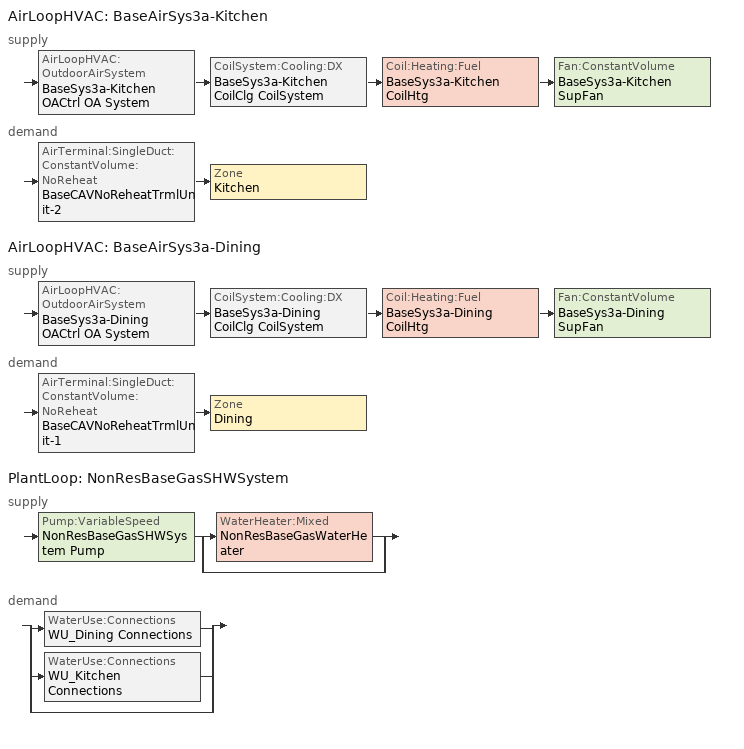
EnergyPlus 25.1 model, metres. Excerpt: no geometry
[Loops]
AirLoopHVAC 'BaseAirSys3a-Kitchen'
 supply: AirLoopHVAC:OutdoorAirSystem 'BaseSys3a-Kitchen OACtrl OA System' > CoilSystem:Cooling:DX 'BaseSys3a-Kitchen CoilClg CoilSystem' > Coil:Heating:Fuel 'BaseSys3a-Kitchen CoilHtg' > Fan:ConstantVolume 'BaseSys3a-Kitchen SupFan'
 demand: AirTerminal:SingleDuct:ConstantVolume:NoReheat 'BaseCAVNoReheatTrmlUnit-2' > Zone 'Kitchen'
AirLoopHVAC 'BaseAirSys3a-Dining'
 supply: AirLoopHVAC:OutdoorAirSystem 'BaseSys3a-Dining OACtrl OA System' > CoilSystem:Cooling:DX 'BaseSys3a-Dining CoilClg CoilSystem' > Coil:Heating:Fuel 'BaseSys3a-Dining CoilHtg' > Fan:ConstantVolume 'BaseSys3a-Dining SupFan'
 demand: AirTerminal:SingleDuct:ConstantVolume:NoReheat 'BaseCAVNoReheatTrmlUnit-1' > Zone 'Dining'
PlantLoop 'NonResBaseGasSHWSystem'
 supply: Pump:VariableSpeed 'NonResBaseGasSHWSystem Pump' > split
  | WaterHeater:Mixed 'NonResBaseGasWaterHeater'
  | bypass
 demand: split
  | WaterUse:Connections 'WU_Dining Connections'
  | WaterUse:Connections 'WU_Kitchen Connections'
  | bypass
[DesignSpecification:OutdoorAir] Outdoor Air Method=Maximum; Outdoor Air Flow per Person {m3/s-person}=7.07921e-05; Outdoor Air Flow per Zone Floor Area {m3/s-m2}=0.000762; Outdoor Air Flow Air Changes per Hour {1/hr}=0
Name | Outdoor Air Flow per Zone {m3/s}
DSOA_Dining | 0
DSOA_Kitchen | 2.13084
[Sizing:Plant]
NonResBaseGasSHWSystem: Loop Type=Heating; Design Loop Exit Temperature {C}=57.2222; Loop Design Temperature Difference {deltaC}=44.4444; Sizing Option=NonCoincident; Zone Timesteps in Averaging Window=1
[ZoneControl:Thermostat] Temperature Difference Between Cutout And Setpoint {deltaC}=0
Name | Zone or ZoneList | Control Type Schedule | Control 1
ZC_Dining | Dining | Dining Zn Thermostat Schedule | TSDSP_Dining
ZC_Kitchen | Kitchen | Kitchen Zn Thermostat Schedule | TSDSP_Kitchen
[ThermostatSetpoint:DualSetpoint]
Name | Heating Setpoint Temperature Schedule | Cooling Setpoint Temperature Schedule
TSDSP_Dining | RestaurantSitDownRestaurantHtgSetpt | RestaurantSitDownRestaurantClgSetpt
TSDSP_Kitchen | RestaurantSitDownKitchenHtgSetpt | RestaurantSitDownKitchenClgSetpt
[Pump:VariableSpeed]
NonResBaseGasSHWSystem Pump: Design Maximum Flow Rate {m3/s}=Autosize; Design Pump Head {Pa}=179352; Design Power Consumption {W}=Autosize; Motor Efficiency=0.9; Fraction of Motor Inefficiencies to Fluid Stream=0; Coefficient 1 of the Part Load Performance Curve=0; Coefficient 2 of the Part Load Performance Curve=1; Coefficient 3 of the Part Load Performance Curve=0; Coefficient 4 of the Part Load Performance Curve=0; Design Minimum Flow Rate {m3/s}=0; Pump Control Type=Continuous; Design Power Sizing Method=PowerPerFlowPerPressure; Design Electric Power per Unit Flow Rate {W/(m3/s)}=348701.1; Design Shaft Power per Unit Flow Rate per Unit Head {W/((m3/s)-Pa)}=1.28205; Design Minimum Flow Rate Fraction=0
[WaterHeater:Mixed]
NonResBaseGasWaterHeater: Tank Volume {m3}=0.401254; Setpoint Temperature Schedule=SHWSystemSetpointTemp135; Deadband Temperature Difference {deltaC}=2; Maximum Temperature Limit {C}=82; Heater Control Type=Cycle; Heater Maximum Capacity {W}=20666.8; Heater Minimum Capacity {W}=0; Heater Ignition Minimum Flow Rate {m3/s}=0; Heater Ignition Delay {s}=0; Heater Fuel Type=NaturalGas; Heater Thermal Efficiency=0.8; Off Cycle Parasitic Fuel Consumption Rate {W}=0; Off Cycle Parasitic Heat Fraction to Tank=0; On Cycle Parasitic Fuel Consumption Rate {W}=0; On Cycle Parasitic Heat Fraction to Tank=0; Ambient Temperature Indicator=Schedule; Ambient Temperature Schedule=WaterHeaterAmbientTemp; Off Cycle Loss Coefficient to Ambient Temperature {W/K}=9.80147; Off Cycle Loss Fraction to Zone=1; On Cycle Loss Coefficient to Ambient Temperature {W/K}=9.80147; On Cycle Loss Fraction to Zone=1; Use Side Effectiveness=1; Source Side Effectiveness=1; Use Side Design Flow Rate {m3/s}=autosize; Source Side Design Flow Rate {m3/s}=autosize; Indirect Water Heating Recovery Time {hr}=1.5; Source Side Flow Control Mode=IndirectHeatPrimarySetpoint
[PlantLoop]
NonResBaseGasSHWSystem: Fluid Type=Water; Plant Equipment Operation Scheme=NonResBaseGasSHWSystem Operation Schemes; Maximum Loop Temperature {C}=100; Minimum Loop Temperature {C}=0; Maximum Loop Flow Rate {m3/s}=Autosize; Minimum Loop Flow Rate {m3/s}=0; Plant Loop Volume {m3}=Autocalculate; Load Distribution Scheme=Optimal; Plant Loop Demand Calculation Scheme=SingleSetpoint; Common Pipe Simulation=None; Pressure Simulation Type=None; Loop Circulation Time {minutes}=2
[PlantEquipmentList]
NonResBaseGasSHWSystem Equipment List: NonResBaseGasWaterHeater
[PlantEquipmentOperation:HeatingLoad]
NonResBaseGasSHWSystem Heating Operation Scheme: Load Range 1 Lower Limit {W}=0; Load Range 1 Upper Limit {W}=1000000000; Range 1 Equipment List=NonResBaseGasSHWSystem Equipment List
[PlantEquipmentOperationSchemes]
NonResBaseGasSHWSystem Operation Schemes: Control Scheme 1=NonResBaseGasSHWSystem Heating Operation Scheme; Control Scheme 1 Schedule=Always On Discrete
[SetpointManager:Scheduled]
NonResBaseGasSHWSystem SPM Scheduled: Control Variable=Temperature; Schedule=TargetSHWTemp135; Setpoint Node or NodeList=NonResBaseGasSHWSystem Supply Mixer Outlet Node
[WaterUse:Equipment] Target Temperature Schedule=TargetSHWTemp135
Name | Peak Flow Rate {m3/s} | Flow Rate Fraction Schedule | Zone
WU_Dining | 1.57725e-05 | RestaurantSitDownRestaurantServiceHotWater | Dining
WU_Kitchen | 0.000170344 | RestaurantSitDownKitchenServiceHotWater | Kitchen
[WaterUse:Connections] Drain Water Heat Exchanger Type=None; Drain Water Heat Exchanger Destination=Plant
Name | Water Use Equipment 1
WU_Dining Connections | WU_Dining
WU_Kitchen Connections | WU_Kitchen
[Sizing:Zone] Zone Cooling Design Supply Air Temperature Input Method=TemperatureDifference; Zone Cooling Design Supply Air Temperature {C}=14; Zone Cooling Design Supply Air Temperature Difference {deltaC}=11.1111; Zone Heating Design Supply Air Temperature Input Method=TemperatureDifference; Zone Heating Design Supply Air Temperature {C}=40; Zone Heating Design Supply Air Temperature Difference {deltaC}=13.8889; Zone Cooling Design Supply Air Humidity Ratio {kgWater/kgDryAir}=0.0085; Zone Heating Design Supply Air Humidity Ratio {kgWater/kgDryAir}=0.008; Cooling Design Air Flow Method=DesignDay; Cooling Design Air Flow Rate {m3/s}=0; Cooling Minimum Air Flow per Zone Floor Area {m3/s-m2}=0; Cooling Minimum Air Flow {m3/s}=0; Cooling Minimum Air Flow Fraction=0; Heating Design Air Flow Rate {m3/s}=0; Heating Maximum Air Flow per Zone Floor Area {m3/s-m2}=0; Heating Maximum Air Flow {m3/s}=0; Account for Dedicated Outdoor Air System=No; Zone Load Sizing Method=Sensible Load Only No Latent Load; Zone Latent Cooling Design Supply Air Humidity Ratio Input Method=HumidityRatioDifference; Zone Cooling Design Supply Air Humidity Ratio Difference {kgWater/kgDryAir}=0.005; Zone Latent Heating Design Supply Air Humidity Ratio Input Method=HumidityRatioDifference; Zone Humidification Design Supply Air Humidity Ratio Difference {kgWater/kgDryAir}=0.005; Type of Space Sum to Use=Coincident
Name | Design Specification Outdoor Air Object | Heating Design Air Flow Method | Heating Maximum Air Flow Fraction
Dining | DSOA_Dining | DesignDay | 0
Kitchen | DSOA_Kitchen | DesignDayWithLimit | 0.5
[Sizing:System] Type of Load to Size On=Sensible; Design Outdoor Air Flow Rate {m3/s}=Autosize; Central Heating Maximum System Air Flow Ratio=1; Preheat Design Temperature {C}=5.68434e-14; Preheat Design Humidity Ratio {kgWater/kgDryAir}=0; Precool Design Temperature {C}=5.68434e-14; Precool Design Humidity Ratio {kgWater/kgDryAir}=0; Central Cooling Design Supply Air Temperature {C}=12.7778; Central Heating Design Supply Air Temperature {C}=35; Type of Zone Sum to Use=NonCoincident; 100% Outdoor Air in Cooling=No; 100% Outdoor Air in Heating=No; Central Cooling Design Supply Air Humidity Ratio {kgWater/kgDryAir}=0.0085; Central Heating Design Supply Air Humidity Ratio {kgWater/kgDryAir}=0.008; Cooling Supply Air Flow Rate Method=DesignDay; Cooling Supply Air Flow Rate {m3/s}=0; Cooling Supply Air Flow Rate Per Floor Area {m3/s-m2}=0.00996765; Cooling Fraction of Autosized Cooling Supply Air Flow Rate=1; Cooling Supply Air Flow Rate Per Unit Cooling Capacity {m3/s-W}=3.94755e-05; Heating Supply Air Flow Rate Method=DesignDay; Heating Supply Air Flow Rate {m3/s}=0; Heating Supply Air Flow Rate Per Floor Area {m3/s-m2}=0.00996765; Heating Fraction of Autosized Heating Supply Air Flow Rate=1; Heating Fraction of Autosized Cooling Supply Air Flow Rate=1; Heating Supply Air Flow Rate Per Unit Heating Capacity {m3/s-W}=3.15882e-05; System Outdoor Air Method=ZoneSum; Zone Maximum Outdoor Air Fraction=1; Cooling Design Capacity Method=CoolingDesignCapacity; Cooling Design Capacity {W}=Autosize; Cooling Design Capacity Per Floor Area {W/m2}=234.7; Fraction of Autosized Cooling Design Capacity=1; Heating Design Capacity Method=HeatingDesignCapacity; Heating Design Capacity {W}=Autosize; Heating Design Capacity Per Floor Area {W/m2}=157; Fraction of Autosized Heating Design Capacity=1; Central Cooling Capacity Control Method=OnOff; Occupant Diversity=autosize
BaseAirSys3a-Kitchen; BaseAirSys3a-Dining
[AirTerminal:SingleDuct:ConstantVolume:NoReheat] Availability Schedule=Always On Discrete; Maximum Air Flow Rate {m3/s}=autosize; Per Person Ventilation Rate Mode=CurrentOccupancy
BaseCAVNoReheatTrmlUnit-1; BaseCAVNoReheatTrmlUnit-2
[Zone equipment]
Dining: Dining Toilet Exhaust BaseExhFan, BaseCAVNoReheatTrmlUnit-1
Kitchen: Kitchen BaseExhFan, BaseCAVNoReheatTrmlUnit-2
[Fan:ConstantVolume] Fan Total Efficiency=0.57; Pressure Rise {Pa}=891.71; Maximum Flow Rate {m3/s}=autosize; Motor Efficiency=0.88; Motor In Airstream Fraction=1
Name | Availability Schedule
BaseSys3a-Dining SupFan | RestaurantSitDownRestaurantHVACAvail
BaseSys3a-Kitchen SupFan | RestaurantSitDownKitchenHVACAvail
[Fan:ZoneExhaust] Fan Total Efficiency=0.4325; Pressure Rise {Pa}=595.958
Name | Availability Schedule | Maximum Flow Rate {m3/s} | Flow Fraction Schedule | System Availability Manager Coupling Mode | Balanced Exhaust Fraction Schedule
Kitchen BaseExhFan | RestaurantSitDownKitchenHVACAvail | 2.13084 | RestaurantFastFoodKitchenExhaustHoodEqualOrLessThan5000cfm | Coupled | Always On Discrete
Dining Toilet Exhaust BaseExhFan | RestaurantSitDownRestaurantHVACAvail | 0.0943895 |  | Decoupled | Off
[Coil:Cooling:DX:SingleSpeed] Availability Schedule=Always On Discrete; Gross Rated Total Cooling Capacity {W}=autosize; Gross Rated Sensible Heat Ratio=Autosize; Gross Rated Cooling COP {W/W}=3.3; Rated Air Flow Rate {m3/s}=autosize; 2017 Rated Evaporator Fan Power Per Volume Flow Rate {W/(m3/s)}=773.3; Total Cooling Capacity Function of Temperature Curve=CoilClgDXQRatio_fTwbToadbSI; Total Cooling Capacity Function of Flow Fraction Curve=CoilClgDXSnglQRatio_fCFMRatio; Energy Input Ratio Function of Temperature Curve=CoilClgDXSEEREIR_fTwbToadbSI; Energy Input Ratio Function of Flow Fraction Curve=CoilClgDXSnglEIRRatio_fCFMRatio; Part Load Fraction Correlation Curve=CoilClgDXSEEREIRRatio_fQFrac; Minimum Outdoor Dry-Bulb Temperature for Compressor Operation {C}=-25; Condenser Type=AirCooled; Evaporative Condenser Effectiveness=0; Evaporative Condenser Air Flow Rate {m3/s}=Autosize; Evaporative Condenser Pump Rated Power Consumption {W}=Autosize; Crankcase Heater Capacity {W}=47.2363; Maximum Outdoor Dry-Bulb Temperature for Crankcase Heater Operation {C}=10; Basin Heater Capacity {W/K}=0; Basin Heater Setpoint Temperature {C}=10; Report ASHRAE Standard 127 Performance Ratings=No
BaseSys3a-Dining CoilClg; BaseSys3a-Kitchen CoilClg
[Coil:Heating:Fuel] Availability Schedule=Always On Discrete; Fuel Type=NaturalGas; Burner Efficiency=0.815459; Nominal Capacity {W}=autosize; On Cycle Parasitic Electric Load {W}=0; Part Load Fraction Correlation Curve=CoilHtgFurnFIRRatio_fQRatio; Off Cycle Parasitic Fuel Load {W}=0
BaseSys3a-Kitchen CoilHtg; BaseSys3a-Dining CoilHtg
[CoilSystem:Cooling:DX] Availability Schedule=Always On Discrete; Dehumidification Control Type=None; Run on Sensible Load=Yes; Run on Latent Load=No; Use Outdoor Air DX Cooling Coil=No; Outdoor Air DX Cooling Coil Leaving Minimum Air Temperature {C}=2
Name | Cooling Coil
BaseSys3a-Kitchen CoilClg CoilSystem | BaseSys3a-Kitchen CoilClg
BaseSys3a-Dining CoilClg CoilSystem | BaseSys3a-Dining CoilClg
[HeatExchanger:AirToAir:SensibleAndLatent]
KitchenHtRcvry: Availability Schedule=Off; Nominal Supply Air Flow Rate {m3/s}=autosize; Sensible Effectiveness at 100% Heating Air Flow=0.6; Latent Effectiveness at 100% Heating Air Flow=0; Sensible Effectiveness at 100% Cooling Air Flow=0.6; Latent Effectiveness at 100% Cooling Air Flow=0; Nominal Electric Power {W}=0; Supply Air Outlet Temperature Control=No; Heat Exchanger Type=Plate; Frost Control Type=None; Threshold Temperature {C}=1.7; Economizer Lockout=Yes; Sensible Effectiveness of Heating Air Flow Curve=BaseHtRcvry_1; Sensible Effectiveness of Cooling Air Flow Curve=BaseHtRcvry_3
[Controller:OutdoorAir] Minimum Outdoor Air Flow Rate {m3/s}=autosize; Economizer Control Type=NoEconomizer; Economizer Control Action Type=ModulateFlow; Economizer Maximum Limit Dry-Bulb Temperature {C}=23.8889; Economizer Maximum Limit Enthalpy {J/kg}=116300; Lockout Type=NoLockout; High Humidity Control=No; Control High Indoor Humidity Based on Outdoor Humidity Ratio=Yes; Economizer Operation Staging=InterlockedWithMechanicalCooling
Name | Maximum Outdoor Air Flow Rate {m3/s} | Minimum Limit Type | Minimum Outdoor Air Schedule | Maximum Fraction of Outdoor Air Schedule | Mechanical Ventilation Controller | Heat Recovery Bypass Control Type
BaseSys3a-Kitchen OACtrl | autosize | ProportionalMinimum | RestaurantSitDownKitchenHVACAvail | RestaurantSitDownKitchenHVACAvail | BaseSys3a-Kitchen OACtrl Mech Vent Controller | BypassWhenOAFlowGreaterThanMinimum
BaseSys3a-Dining OACtrl | Autosize | FixedMinimum | RestaurantSitDownRestaurantHVACAvail | RestaurantSitDownRestaurantHVACAvail | BaseSys3a-Dining OACtrl Mech Vent Controller | BypassWhenWithinEconomizerLimits
[Controller:MechanicalVentilation] System Outdoor Air Method=ZoneSum
Name | Availability Schedule | Demand Controlled Ventilation | Zone or ZoneList 1 | Design Specification Outdoor Air Object Name 1
BaseSys3a-Dining OACtrl Mech Vent Controller | RestaurantSitDownRestaurantHVACAvail | Yes | Dining | DSOA_Dining
BaseSys3a-Kitchen OACtrl Mech Vent Controller | RestaurantSitDownKitchenHVACAvail | No | Kitchen | DSOA_Kitchen
[AirLoopHVAC] Design Supply Air Flow Rate {m3/s}=autosize
Name | Design Return Air Flow Fraction of Supply Air Flow
BaseAirSys3a-Kitchen | 0
BaseAirSys3a-Dining | 1
[AvailabilityManager:NightCycle] Applicability Schedule=Always On Discrete; Control Type=CycleOnControlZone; Thermostat Tolerance {deltaC}=1.11111; Cycling Run Time Control Type=ThermostatWithMinimumRunTime; Cycling Run Time {s}=900
Name | Fan Schedule | Control Zone or Zone List
Availability Manager Night Cycle 2 | RestaurantSitDownKitchenHVACAvail | Kitchen
Availability Manager Night Cycle 1 | RestaurantSitDownRestaurantHVACAvail | Dining
[SetpointManager:SingleZone:Heating] Control Variable=Temperature; Minimum Supply Air Temperature {C}=12.8; Maximum Supply Air Temperature {C}=35
Name | Control Zone | Setpoint Node or NodeList
SupAirTemp MngrDining - Htg | Dining | BaseSys3a-Dining SupFan Outlet Node
SupAirTemp MngrKitchen - Htg | Kitchen | BaseSys3a-Kitchen SupFan Outlet Node
[SetpointManager:SingleZone:Cooling] Control Variable=Temperature; Minimum Supply Air Temperature {C}=12.8; Maximum Supply Air Temperature {C}=18.3333
Name | Control Zone | Setpoint Node or NodeList
SupAirTemp MngrDining - Clg | Dining | BaseAirSys3a-Dining Demand Inlet Nodes
SupAirTemp MngrKitchen - Clg | Kitchen | BaseAirSys3a-Kitchen Demand Inlet Nodes
[SetpointManager:MixedAir] Control Variable=Temperature; Minimum Temperature at Cooling Coil Outlet Node {C}=7.2
Name | Setpoint Node or NodeList
BaseSys3a-Kitchen OACtrl OA System Mixed Air Node OS Default SPM | BaseSys3a-Kitchen OACtrl OA System Mixed Air Node
BaseSys3a-Kitchen CoilClg Outlet Node OS Default SPM | BaseSys3a-Kitchen CoilClg Outlet Node
BaseSys3a-Kitchen CoilHtg Outlet Node OS Default SPM | BaseSys3a-Kitchen CoilHtg Outlet Node
BaseSys3a-Dining OACtrl OA System Mixed Air Node OS Default SPM | BaseSys3a-Dining OACtrl OA System Mixed Air Node
BaseSys3a-Dining CoilClg Outlet Node OS Default SPM | BaseSys3a-Dining CoilClg Outlet Node
BaseSys3a-Dining CoilHtg Outlet Node OS Default SPM | BaseSys3a-Dining CoilHtg Outlet Node
KitchenHtRcvry OA Stream Outlet Node OS Default SPM | KitchenHtRcvry OA Stream Outlet Node
[Refrigeration:Case]
SelfContainedDisplayCase: Availability Schedule=Always On Discrete; Zone=Kitchen; Rated Ambient Temperature {C}=23.88; Rated Ambient Relative Humidity {percent}=55; Rated Total Cooling Capacity per Unit Length {W/m}=734; Rated Latent Heat Ratio=0.08; Rated Runtime Fraction=0.85; Case Length {m}=3.66; Case Operating Temperature {C}=2; Latent Case Credit Curve Type=CaseTemperatureMethod; Latent Case Credit Curve=Refrigerated Case Latent Credit Curve; Standard Case Fan Power per Unit Length {W/m}=15.7143; Operating Case Fan Power per Unit Length {W/m}=15.7143; Standard Case Lighting Power per Unit Length {W/m}=33; Installed Case Lighting Power per Unit Length {W/m}=0; Case Lighting Schedule=RestaurantSitDownKitchenOccupancy; Fraction of Lighting Energy to Case=1; Case Anti-Sweat Heater Power per Unit Length {W/m}=0; Minimum Anti-Sweat Heater Power per Unit Length {W/m}=0; Anti-Sweat Heater Control Type=None; Humidity at Zero Anti-Sweat Heater Energy {percent}=0; Case Height {m}=0.2; Fraction of Anti-Sweat Heater Energy to Case=1; Case Defrost Power per Unit Length {W/m}=0; Case Defrost Type=OffCycle; Case Defrost Schedule=Case_Restock_Schedule; Case Defrost Drip-Down Schedule=Case_Credit_Schedule; Defrost Energy Correction Curve Type=None; Under Case HVAC Return Air Fraction=0.05; Refrigerated Case Restocking Schedule=Case_Restock_Schedule; Case Credit Fraction Schedule=Case_Credit_Schedule; Design Evaporator Temperature or Brine Inlet Temperature {C}=-5.56; Average Refrigerant Charge Inventory {kg/m}=0
[Refrigeration:CaseAndWalkInList]
Name | Case or WalkIn 1
LT_Refrigeration System Case and Walkin List | Walk In Freezer
MT_Refrigeration System Case and Walkin List | SelfContainedDisplayCase
[Refrigeration:WalkIn]
Walk In Freezer: Availability Schedule=Always On Discrete; Rated Coil Cooling Capacity {W}=2686.44; Operating Temperature {C}=-23; Rated Cooling Source Temperature {C}=-35; Rated Total Heating Power {W}=0; Heating Power Schedule=Always On Discrete; Rated Cooling Coil Fan Power {W}=72; Rated Circulation Fan Power {W}=0; Rated Total Lighting Power {W}=120; Lighting Schedule=RestaurantSitDownKitchenLights; Defrost Type=Electric; Defrost Control Type=TimeSchedule; Defrost Schedule=Defrost_Schedule; Defrost Drip-Down Schedule=DefrostDripDown_Schedule; Defrost Power {W}=1998.36; Restocking Schedule=Case_Restock_Schedule; Average Refrigerant Charge Inventory {kg}=0; Insulated Floor Surface Area {m2}=13; Insulated Floor U-Value {W/m2-K}=0.207; Zone 1=Kitchen; Total Insulated Surface Area Facing Zone 1 {m2}=43.4; Insulated Surface U-Value Facing Zone 1 {W/m2-K}=0.235; Area of Glass Reach In Doors Facing Zone 1 {m2}=0; Height of Glass Reach In Doors Facing Zone 1 {m}=1.5; Glass Reach In Door U Value Facing Zone 1 {W/m2-K}=1.136; Area of Stocking Doors Facing Zone 1 {m2}=2; Height of Stocking Doors Facing Zone 1 {m}=2; Stocking Door U Value Facing Zone 1 {W/m2-K}=0.3785; Stocking Door Opening Protection Type Facing Zone 1=StripCurtain
[Schedule:Constant]
Always On Discrete: On Off Limits, 1
[Schedule:Day:Hourly]
OffDay: Fraction, 0, 0, 0, 0, 0, 0, 0, 0, 0, 0, 0, 0, 0, 0, 0, 0, 0, 0, 0, 0, 0, 0, 0, 0
WaterHeaterAmbientTempDaily: Temperature, 20, 20, 20, 20, 20, 20, 20, 20, 20, 20, 20, 20, 20, 20, 20, 20, 20, 20, 20, 20, 20, 20, 20, 20
SHWSystemSetpointTemp135Daily; TargetSHWTemp135Daily: Temperature, 57.2, 57.2, 57.2, 57.2, 57.2, 57.2, 57.2, 57.2, 57.2, 57.2, 57.2, 57.2, 57.2, 57.2, 57.2, 57.2, 57.2, 57.2, 57.2, 57.2, 57.2, 57.2, 57.2, 57.2
RestaurantFastFoodKitchenExhaustHoodEqualOrLessThan5000cfmWD: Fraction, 0, 0, 0, 0, 0, 1, 1, 1, 1, 1, 1, 1, 1, 1, 1, 1, 1, 1, 1, 0, 0, 0, 0, 0
RestaurantFastFoodKitchenExhaustHoodEqualOrLessThan5000cfmSat; RestaurantFastFoodKitchenExhaustHoodEqualOrLessThan5000cfmSun: Fraction, 0, 0, 0, 0, 0, 0, 1, 1, 1, 1, 1, 1, 1, 1, 1, 1, 1, 1, 1, 0, 0, 0, 0, 0
RestaurantSitDownRestaurantHVACAvailWD; RestaurantSitDownKitchenHVACAvailWD: OnOff, 1, 0, 0, 0, 1, 1, 1, 1, 1, 1, 1, 1, 1, 1, 1, 1, 1, 1, 1, 1, 1, 1, 1, 1
RestaurantSitDownRestaurantHVACAvailSat; RestaurantSitDownRestaurantHVACAvailSun; RestaurantSitDownKitchenHVACAvailSat; RestaurantSitDownKitchenHVACAvailSun: OnOff, 1, 0, 0, 0, 0, 1, 1, 1, 1, 1, 1, 1, 1, 1, 1, 1, 1, 1, 1, 1, 1, 1, 1, 1
RestaurantSitDownRestaurantServiceHotWaterWD: Fraction, 0.2, 0, 0, 0, 0, 0.3, 0.3, 0.6, 0.55, 0.45, 0.4, 0.45, 0.4, 0.35, 0.3, 0.3, 0.3, 0.4, 0.55, 0.6, 0.5, 0.55, 0.45, 0.25
RestaurantSitDownRestaurantServiceHotWaterSat: Fraction, 0.2, 0, 0, 0, 0, 0, 0.3, 0.3, 0.3, 0.5, 0.45, 0.5, 0.5, 0.45, 0.4, 0.4, 0.35, 0.4, 0.55, 0.55, 0.5, 0.55, 0.4, 0.3
RestaurantSitDownRestaurantServiceHotWaterSun: Fraction, 0.25, 0, 0, 0, 0, 0, 0.3, 0.3, 0.3, 0.5, 0.5, 0.5, 0.4, 0.4, 0.3, 0.3, 0.3, 0.4, 0.5, 0.5, 0.4, 0.5, 0.4, 0.2
RestaurantSitDownRestaurantHtgSetptWD: Temperature, 21.11, 15.56, 15.56, 15.56, 21.11, 21.11, 21.11, 21.11, 21.11, 21.11, 21.11, 21.11, 21.11, 21.11, 21.11, 21.11, 21.11, 21.11, 21.11, 21.11, 21.11, 21.11, 21.11, 21.11
RestaurantSitDownRestaurantHtgSetptSat; RestaurantSitDownRestaurantHtgSetptSun: Temperature, 21.11, 15.56, 15.56, 15.56, 15.56, 21.11, 21.11, 21.11, 21.11, 21.11, 21.11, 21.11, 21.11, 21.11, 21.11, 21.11, 21.11, 21.11, 21.11, 21.11, 21.11, 21.11, 21.11, 21.11
RestaurantSitDownRestaurantClgSetptWD: Temperature, 23.89, 29.44, 29.44, 29.44, 23.89, 23.89, 23.89, 23.89, 23.89, 23.89, 23.89, 23.89, 23.89, 23.89, 23.89, 23.89, 23.89, 23.89, 23.89, 23.89, 23.89, 23.89, 23.89, 23.89
RestaurantSitDownRestaurantClgSetptSat; RestaurantSitDownRestaurantClgSetptSun: Temperature, 23.89, 29.44, 29.44, 29.44, 29.44, 23.89, 23.89, 23.89, 23.89, 23.89, 23.89, 23.89, 23.89, 23.89, 23.89, 23.89, 23.89, 23.89, 23.89, 23.89, 23.89, 23.89, 23.89, 23.89
RestaurantSitDownKitchenoccupancyWD: Fraction, 0.05, 0, 0, 0, 0, 0.05, 0.1, 0.4, 0.4, 0.4, 0.2, 0.5, 0.8, 0.7, 0.4, 0.2, 0.25, 0.5, 0.8, 0.8, 0.8, 0.5, 0.35, 0.2
RestaurantSitDownKitchenoccupancySat: Fraction, 0.05, 0, 0, 0, 0, 0, 0.05, 0.5, 0.5, 0.4, 0.2, 0.45, 0.5, 0.5, 0.35, 0.3, 0.3, 0.3, 0.7, 0.9, 0.7, 0.65, 0.55, 0.35
RestaurantSitDownKitchenoccupancySun: Fraction, 0.05, 0, 0, 0, 0, 0, 0.05, 0.5, 0.5, 0.2, 0.2, 0.3, 0.5, 0.5, 0.3, 0.2, 0.25, 0.35, 0.55, 0.65, 0.7, 0.35, 0.2, 0.2
RestaurantSitDownKitchenLightsWD; RestaurantSitDownKitchenLightsSat: Fraction, 0.15, 0.15, 0.15, 0.15, 0.15, 0.2, 0.3, 0.67, 0.73, 0.75, 0.85, 0.85, 0.85, 0.83, 0.72, 0.65, 0.67, 0.75, 0.85, 0.85, 0.85, 0.75, 0.57, 0.3
RestaurantSitDownKitchenLightsSun: Fraction, 0.2, 0.15, 0.15, 0.15, 0.15, 0.15, 0.3, 0.67, 0.73, 0.75, 0.85, 0.85, 0.85, 0.83, 0.72, 0.65, 0.67, 0.75, 0.85, 0.85, 0.85, 0.75, 0.57, 0.3
RestaurantSitDownKitchenServiceHotWaterWD: Fraction, 0.2, 0, 0, 0, 0, 0.2, 0.2, 0.3, 0.3, 0.3, 0.4, 0.45, 0.4, 0.35, 0.3, 0.3, 0.3, 0.4, 0.55, 0.6, 0.5, 0.55, 0.45, 0.2
RestaurantSitDownKitchenServiceHotWaterSat: Fraction, 0.2, 0, 0, 0, 0, 0, 0.2, 0.2, 0.3, 0.3, 0.45, 0.5, 0.5, 0.45, 0.4, 0.4, 0.35, 0.4, 0.55, 0.55, 0.5, 0.55, 0.4, 0.2
RestaurantSitDownKitchenServiceHotWaterSun: Fraction, 0.25, 0, 0, 0, 0, 0, 0.2, 0.2, 0.3, 0.3, 0.3, 0.5, 0.4, 0.4, 0.3, 0.3, 0.3, 0.4, 0.5, 0.5, 0.4, 0.5, 0.4, 0.2
RestaurantSitDownKitchenHtgSetptWD: Temperature, 18.89, 15.56, 15.56, 15.56, 18.89, 18.89, 18.89, 18.89, 18.89, 18.89, 18.89, 18.89, 18.89, 18.89, 18.89, 18.89, 18.89, 18.89, 18.89, 18.89, 18.89, 18.89, 18.89, 18.89
RestaurantSitDownKitchenHtgSetptSat; RestaurantSitDownKitchenHtgSetptSun: Temperature, 18.89, 15.56, 15.56, 15.56, 15.56, 18.89, 18.89, 18.89, 18.89, 18.89, 18.89, 18.89, 18.89, 18.89, 18.89, 18.89, 18.89, 18.89, 18.89, 18.89, 18.89, 18.89, 18.89, 18.89
RestaurantSitDownKitchenClgSetptWD: Temperature, 26.11, 30, 30, 30, 26.11, 26.11, 26.11, 26.11, 26.11, 26.11, 26.11, 26.11, 26.11, 26.11, 26.11, 26.11, 26.11, 26.11, 26.11, 26.11, 26.11, 26.11, 26.11, 26.11
RestaurantSitDownKitchenClgSetptSat; RestaurantSitDownKitchenClgSetptSun: Temperature, 26.11, 30, 30, 30, 30, 26.11, 26.11, 26.11, 26.11, 26.11, 26.11, 26.11, 26.11, 26.11, 26.11, 26.11, 26.11, 26.11, 26.11, 26.11, 26.11, 26.11, 26.11, 26.11
[Schedule:Week:Daily]
OffWk: OffDay, OffDay, OffDay, OffDay, OffDay, OffDay, OffDay, OffDay, OffDay, OffDay, OffDay, OffDay
WaterHeaterAmbientTempWk: WaterHeaterAmbientTempDaily, WaterHeaterAmbientTempDaily, WaterHeaterAmbientTempDaily, WaterHeaterAmbientTempDaily, WaterHeaterAmbientTempDaily, WaterHeaterAmbientTempDaily, WaterHeaterAmbientTempDaily, WaterHeaterAmbientTempDaily, WaterHeaterAmbientTempDaily, WaterHeaterAmbientTempDaily, WaterHeaterAmbientTempDaily, WaterHeaterAmbientTempDaily
SHWSystemSetpointTemp135Wk: SHWSystemSetpointTemp135Daily, SHWSystemSetpointTemp135Daily, SHWSystemSetpointTemp135Daily, SHWSystemSetpointTemp135Daily, SHWSystemSetpointTemp135Daily, SHWSystemSetpointTemp135Daily, SHWSystemSetpointTemp135Daily, SHWSystemSetpointTemp135Daily, SHWSystemSetpointTemp135Daily, SHWSystemSetpointTemp135Daily, SHWSystemSetpointTemp135Daily, SHWSystemSetpointTemp135Daily
TargetSHWTemp135Wk: TargetSHWTemp135Daily, TargetSHWTemp135Daily, TargetSHWTemp135Daily, TargetSHWTemp135Daily, TargetSHWTemp135Daily, TargetSHWTemp135Daily, TargetSHWTemp135Daily, TargetSHWTemp135Daily, TargetSHWTemp135Daily, TargetSHWTemp135Daily, TargetSHWTemp135Daily, TargetSHWTemp135Daily
RestaurantFastFoodKitchenExhaustHoodEqualOrLessThan5000cfmWk: RestaurantFastFoodKitchenExhaustHoodEqualOrLessThan5000cfmSun, RestaurantFastFoodKitchenExhaustHoodEqualOrLessThan5000cfmWD, RestaurantFastFoodKitchenExhaustHoodEqualOrLessThan5000cfmWD, RestaurantFastFoodKitchenExhaustHoodEqualOrLessThan5000cfmWD, RestaurantFastFoodKitchenExhaustHoodEqualOrLessThan5000cfmWD, RestaurantFastFoodKitchenExhaustHoodEqualOrLessThan5000cfmWD, RestaurantFastFoodKitchenExhaustHoodEqualOrLessThan5000cfmSat, RestaurantFastFoodKitchenExhaustHoodEqualOrLessThan5000cfmSun, RestaurantFastFoodKitchenExhaustHoodEqualOrLessThan5000cfmWD, RestaurantFastFoodKitchenExhaustHoodEqualOrLessThan5000cfmWD, RestaurantFastFoodKitchenExhaustHoodEqualOrLessThan5000cfmSun, RestaurantFastFoodKitchenExhaustHoodEqualOrLessThan5000cfmSun
RestaurantSitDownKitchenClgSetptWk: RestaurantSitDownKitchenClgSetptSun, RestaurantSitDownKitchenClgSetptWD, RestaurantSitDownKitchenClgSetptWD, RestaurantSitDownKitchenClgSetptWD, RestaurantSitDownKitchenClgSetptWD, RestaurantSitDownKitchenClgSetptWD, RestaurantSitDownKitchenClgSetptSat, RestaurantSitDownKitchenClgSetptSun, RestaurantSitDownKitchenClgSetptWD, RestaurantSitDownKitchenClgSetptWD, RestaurantSitDownKitchenClgSetptSun, RestaurantSitDownKitchenClgSetptSun
RestaurantSitDownKitchenHVACAvailWk: RestaurantSitDownKitchenHVACAvailSun, RestaurantSitDownKitchenHVACAvailWD, RestaurantSitDownKitchenHVACAvailWD, RestaurantSitDownKitchenHVACAvailWD, RestaurantSitDownKitchenHVACAvailWD, RestaurantSitDownKitchenHVACAvailWD, RestaurantSitDownKitchenHVACAvailSat, RestaurantSitDownKitchenHVACAvailSun, RestaurantSitDownKitchenHVACAvailWD, RestaurantSitDownKitchenHVACAvailWD, RestaurantSitDownKitchenHVACAvailSun, RestaurantSitDownKitchenHVACAvailSun
RestaurantSitDownKitchenHtgSetptWk: RestaurantSitDownKitchenHtgSetptSun, RestaurantSitDownKitchenHtgSetptWD, RestaurantSitDownKitchenHtgSetptWD, RestaurantSitDownKitchenHtgSetptWD, RestaurantSitDownKitchenHtgSetptWD, RestaurantSitDownKitchenHtgSetptWD, RestaurantSitDownKitchenHtgSetptSat, RestaurantSitDownKitchenHtgSetptSun, RestaurantSitDownKitchenHtgSetptWD, RestaurantSitDownKitchenHtgSetptWD, RestaurantSitDownKitchenHtgSetptSun, RestaurantSitDownKitchenHtgSetptSun
RestaurantSitDownKitchenLightsWk: RestaurantSitDownKitchenLightsSun, RestaurantSitDownKitchenLightsWD, RestaurantSitDownKitchenLightsWD, RestaurantSitDownKitchenLightsWD, RestaurantSitDownKitchenLightsWD, RestaurantSitDownKitchenLightsWD, RestaurantSitDownKitchenLightsSat, RestaurantSitDownKitchenLightsSun, RestaurantSitDownKitchenLightsWD, RestaurantSitDownKitchenLightsWD, RestaurantSitDownKitchenLightsSun, RestaurantSitDownKitchenLightsSun
RestaurantSitDownKitchenServiceHotWaterWk: RestaurantSitDownKitchenServiceHotWaterSun, RestaurantSitDownKitchenServiceHotWaterWD, RestaurantSitDownKitchenServiceHotWaterWD, RestaurantSitDownKitchenServiceHotWaterWD, RestaurantSitDownKitchenServiceHotWaterWD, RestaurantSitDownKitchenServiceHotWaterWD, RestaurantSitDownKitchenServiceHotWaterSat, RestaurantSitDownKitchenServiceHotWaterSun, RestaurantSitDownKitchenServiceHotWaterWD, RestaurantSitDownKitchenServiceHotWaterWD, RestaurantSitDownKitchenServiceHotWaterSun, RestaurantSitDownKitchenServiceHotWaterSun
RestaurantSitDownKitchenoccupancyWk: RestaurantSitDownKitchenoccupancySun, RestaurantSitDownKitchenoccupancyWD, RestaurantSitDownKitchenoccupancyWD, RestaurantSitDownKitchenoccupancyWD, RestaurantSitDownKitchenoccupancyWD, RestaurantSitDownKitchenoccupancyWD, RestaurantSitDownKitchenoccupancySat, RestaurantSitDownKitchenoccupancySun, RestaurantSitDownKitchenoccupancyWD, RestaurantSitDownKitchenoccupancyWD, RestaurantSitDownKitchenoccupancySun, RestaurantSitDownKitchenoccupancySun
RestaurantSitDownRestaurantClgSetptWk: RestaurantSitDownRestaurantClgSetptSun, RestaurantSitDownRestaurantClgSetptWD, RestaurantSitDownRestaurantClgSetptWD, RestaurantSitDownRestaurantClgSetptWD, RestaurantSitDownRestaurantClgSetptWD, RestaurantSitDownRestaurantClgSetptWD, RestaurantSitDownRestaurantClgSetptSat, RestaurantSitDownRestaurantClgSetptSun, RestaurantSitDownRestaurantClgSetptWD, RestaurantSitDownRestaurantClgSetptWD, RestaurantSitDownRestaurantClgSetptSun, RestaurantSitDownRestaurantClgSetptSun
RestaurantSitDownRestaurantHVACAvailWk: RestaurantSitDownRestaurantHVACAvailSun, RestaurantSitDownRestaurantHVACAvailWD, RestaurantSitDownRestaurantHVACAvailWD, RestaurantSitDownRestaurantHVACAvailWD, RestaurantSitDownRestaurantHVACAvailWD, RestaurantSitDownRestaurantHVACAvailWD, RestaurantSitDownRestaurantHVACAvailSat, RestaurantSitDownRestaurantHVACAvailSun, RestaurantSitDownRestaurantHVACAvailWD, RestaurantSitDownRestaurantHVACAvailWD, RestaurantSitDownRestaurantHVACAvailSun, RestaurantSitDownRestaurantHVACAvailSun
RestaurantSitDownRestaurantHtgSetptWk: RestaurantSitDownRestaurantHtgSetptSun, RestaurantSitDownRestaurantHtgSetptWD, RestaurantSitDownRestaurantHtgSetptWD, RestaurantSitDownRestaurantHtgSetptWD, RestaurantSitDownRestaurantHtgSetptWD, RestaurantSitDownRestaurantHtgSetptWD, RestaurantSitDownRestaurantHtgSetptSat, RestaurantSitDownRestaurantHtgSetptSun, RestaurantSitDownRestaurantHtgSetptWD, RestaurantSitDownRestaurantHtgSetptWD, RestaurantSitDownRestaurantHtgSetptSun, RestaurantSitDownRestaurantHtgSetptSun
RestaurantSitDownRestaurantServiceHotWaterWk: RestaurantSitDownRestaurantServiceHotWaterSun, RestaurantSitDownRestaurantServiceHotWaterWD, RestaurantSitDownRestaurantServiceHotWaterWD, RestaurantSitDownRestaurantServiceHotWaterWD, RestaurantSitDownRestaurantServiceHotWaterWD, RestaurantSitDownRestaurantServiceHotWaterWD, RestaurantSitDownRestaurantServiceHotWaterSat, RestaurantSitDownRestaurantServiceHotWaterSun, RestaurantSitDownRestaurantServiceHotWaterWD, RestaurantSitDownRestaurantServiceHotWaterWD, RestaurantSitDownRestaurantServiceHotWaterSun, RestaurantSitDownRestaurantServiceHotWaterSun
Case_Credit_Schedule Week Rule - Jan1-Dec31: Schedule Day 4, Schedule Day 4, Schedule Day 4, Schedule Day 4, Schedule Day 4, Schedule Day 4, Schedule Day 4, Schedule Day 4, Schedule Day 4, Schedule Day 4, Schedule Day 4, Schedule Day 4
Case_Restock_Schedule Week Rule - Jan1-Dec31: Schedule Day 2, Schedule Day 2, Schedule Day 2, Schedule Day 2, Schedule Day 2, Schedule Day 2, Schedule Day 2, Schedule Day 2, Schedule Day 2, Schedule Day 2, Schedule Day 2, Schedule Day 2
DefrostDripDown_Schedule Week Rule - Jan1-Dec31: Schedule Day 3, Schedule Day 3, Schedule Day 3, Schedule Day 3, Schedule Day 3, Schedule Day 3, Schedule Day 3, Schedule Day 3, Schedule Day 3, Schedule Day 3, Schedule Day 3, Schedule Day 3
Defrost_Schedule Week Rule - Jan1-Dec31: Schedule Day 1, Schedule Day 1, Schedule Day 1, Schedule Day 1, Schedule Day 1, Schedule Day 1, Schedule Day 1, Schedule Day 1, Schedule Day 1, Schedule Day 1, Schedule Day 1, Schedule Day 1
[Schedule:Year]
Off: Fraction, OffWk, 1, 1, 12, 31
WaterHeaterAmbientTemp: Temperature, WaterHeaterAmbientTempWk, 1, 1, 12, 31
SHWSystemSetpointTemp135: Temperature, SHWSystemSetpointTemp135Wk, 1, 1, 12, 31
TargetSHWTemp135: Temperature, TargetSHWTemp135Wk, 1, 1, 12, 31
RestaurantFastFoodKitchenExhaustHoodEqualOrLessThan5000cfm: Fraction, RestaurantFastFoodKitchenExhaustHoodEqualOrLessThan5000cfmWk, 1, 1, 12, 31
RestaurantSitDownKitchenClgSetpt: Temperature, RestaurantSitDownKitchenClgSetptWk, 1, 1, 12, 31
RestaurantSitDownKitchenHVACAvail: OnOff, RestaurantSitDownKitchenHVACAvailWk, 1, 1, 12, 31
RestaurantSitDownKitchenHtgSetpt: Temperature, RestaurantSitDownKitchenHtgSetptWk, 1, 1, 12, 31
RestaurantSitDownKitchenLights: Fraction, RestaurantSitDownKitchenLightsWk, 1, 1, 12, 31
RestaurantSitDownKitchenServiceHotWater: Fraction, RestaurantSitDownKitchenServiceHotWaterWk, 1, 1, 12, 31
RestaurantSitDownKitchenoccupancy: Fraction, RestaurantSitDownKitchenoccupancyWk, 1, 1, 12, 31
RestaurantSitDownRestaurantClgSetpt: Temperature, RestaurantSitDownRestaurantClgSetptWk, 1, 1, 12, 31
RestaurantSitDownRestaurantHVACAvail: OnOff, RestaurantSitDownRestaurantHVACAvailWk, 1, 1, 12, 31
RestaurantSitDownRestaurantHtgSetpt: Temperature, RestaurantSitDownRestaurantHtgSetptWk, 1, 1, 12, 31
RestaurantSitDownRestaurantServiceHotWater: Fraction, RestaurantSitDownRestaurantServiceHotWaterWk, 1, 1, 12, 31
Case_Credit_Schedule: Case_Credit_Schedule Week Rule - Jan1-Dec31, 1, 1, 12, 31
Case_Restock_Schedule: Case_Restock_Schedule Week Rule - Jan1-Dec31, 1, 1, 12, 31
DefrostDripDown_Schedule: DefrostDripDown_Schedule Week Rule - Jan1-Dec31, 1, 1, 12, 31
Defrost_Schedule: Defrost_Schedule Week Rule - Jan1-Dec31, 1, 1, 12, 31
[Schedule:Compact]
Dining Zn Thermostat Schedule; Kitchen Zn Thermostat Schedule: Through: 12/31, For: AllDays, Until: 24:00, 4
[Curve:Quadratic] Input Unit Type for X=Dimensionless; Output Unit Type=Dimensionless
Name | Coefficient1 Constant | Coefficient2 x | Coefficient3 x**2 | Minimum Value of x | Maximum Value of x | Minimum Curve Output | Maximum Curve Output
CoilHtgFurnFIRRatio_fQRatio | 0.01861 | 1.09421 | -0.112819 | 0.7 | 1 | 0.73 | 1
CoilClgDXSnglQRatio_fCFMRatio | 0.8 | 0.2 | 0 | 0 | 100 | 0.8
CoilClgDXSnglEIRRatio_fCFMRatio | 1.156 | -0.1816 | 0.0256 | 0 | 100
[Curve:Cubic]
Name | Coefficient1 Constant | Coefficient2 x | Coefficient3 x**2 | Coefficient4 x**3 | Minimum Value of x | Maximum Value of x | Minimum Curve Output | Maximum Curve Output | Input Unit Type for X | Output Unit Type
CoilClgDXSEEREIRRatio_fQFrac | 1 | 0 | 0 | 0 | 0.7 | 1 | 1 | 1 | Dimensionless | Dimensionless
Refrigerated Case Latent Credit Curve | 0.0265263 | 0.00107803 | -6.02558e-05 | 1.23732e-06 | -35 | 20
[Curve:Biquadratic]
CoilClgDXQRatio_fTwbToadbSI: Coefficient1 Constant=0.86779; Coefficient2 x=0.014245; Coefficient3 x**2=0.000554; Coefficient4 y=-0.007569; Coefficient5 y**2=3.2e-05; Coefficient6 x*y=-0.000191; Minimum Value of x=13.89; Maximum Value of x=25; Minimum Value of y=23.89; Maximum Value of y=46.11; Minimum Curve Output=0.77; Maximum Curve Output=1.29; Input Unit Type for X=Dimensionless; Input Unit Type for Y=Dimensionless; Output Unit Type=Dimensionless
[Table:IndependentVariable]
CoilClgDXSEEREIR_fTwbToadbSI_IndependentVariable_0: Cubic, Constant, 13.89, 25, Temperature, 13.89, 19.44, 25
CoilClgDXSEEREIR_fTwbToadbSI_IndependentVariable_1: Cubic, Constant, 27.78, 43.33, Temperature, 27.78, 35, 43.33
HxAirFlowRatio: Linear, Linear, 0, 10, Dimensionless, 0.75, 1
[Table:IndependentVariableList]
CoilClgDXSEEREIR_fTwbToadbSI_IndependentVariableList: CoilClgDXSEEREIR_fTwbToadbSI_IndependentVariable_0, CoilClgDXSEEREIR_fTwbToadbSI_IndependentVariable_1
effectiveness_IndependentVariableList: HxAirFlowRatio
[Table:Lookup]
CoilClgDXSEEREIR_fTwbToadbSI: CoilClgDXSEEREIR_fTwbToadbSI_IndependentVariableList, DivisorOnly, 1, Dimensionless, 0.916875, 1.16301, 1.41138, 0.78414, 1, 1.21791, 0.690413, 0.884805, 1.08116
BaseHtRcvry_1; BaseHtRcvry_3: effectiveness_IndependentVariableList, DivisorOnly, 0.6, 0, 10, Dimensionless, 0.65, 0.6
[Schedule:Day:Interval]
Schedule Day 1: No, 11:00, 0, 12:00, 1, 23:00, 0.00702824, 24:00, 1
Schedule Day 2: No, 14:00, 0, 15:00, 0.5, 16:00, 0.35, 24:00, 0
Schedule Day 3: No, 01:00, 1, 12:00, 0, 13:00, 0.994746, 24:00, 0.00702824
Schedule Day 4: No, 07:00, 0.2, 21:00, 0.6, 24:00, 0.2
